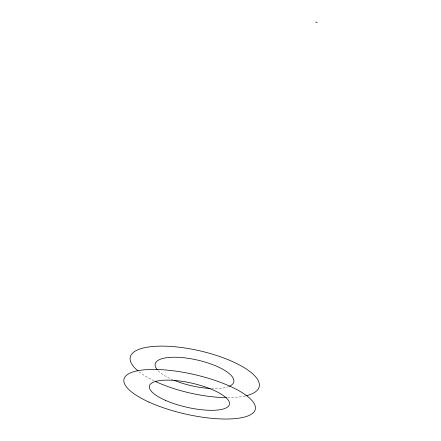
<?xml version="1.0" encoding="UTF-8"?>
<svg xmlns="http://www.w3.org/2000/svg" width="441" height="441" viewBox="0 0 441 441"><rect width="100%" height="100%" fill="white"/><g stroke="black" fill="none" stroke-linecap="round" stroke-linejoin="round"><path stroke-width="0.33" stroke-dasharray="2.21 1.65" d="M245.163 395.996A66.128 21.648 12.9 0 1 227.799 397.639M154.102 380.842A66.128 21.648 12.9 0 1 138.595 371.443M228.945 386.476A40.313 13.175 12.9 0 1 211.575 388.538M173.192 379.916A40.313 13.175 12.9 0 1 157.696 370.242"/><path stroke-width="0.66" d="M315.679 22.05L317.189 22.53M138.039 370.986A66.128 21.648 12.9 0 1 156.301 346.257A66.128 21.648 12.9 0 1 241.012 365.821A66.128 21.648 12.9 0 1 245.753 395.858M226.415 397.628A66.128 21.648 12.9 0 1 155.353 381.437M157.261 369.745A40.313 13.175 12.9 0 1 197.314 360.043A40.313 13.175 12.9 0 1 229.546 386.211M210.252 388.477A40.313 13.175 12.9 0 1 174.382 380.412M148.838 402.027A67.363 20.231 12.9 0 0 254.755 410.731A67.363 20.231 12.9 0 0 165.281 369.949A67.363 20.231 12.9 0 0 148.838 402.027M165.529 400.389A41.063 12.309 12.9 0 0 229.265 404.921A41.063 12.309 12.9 0 0 173.407 380.351A41.063 12.309 12.9 0 0 165.529 400.389"/></g></svg>
